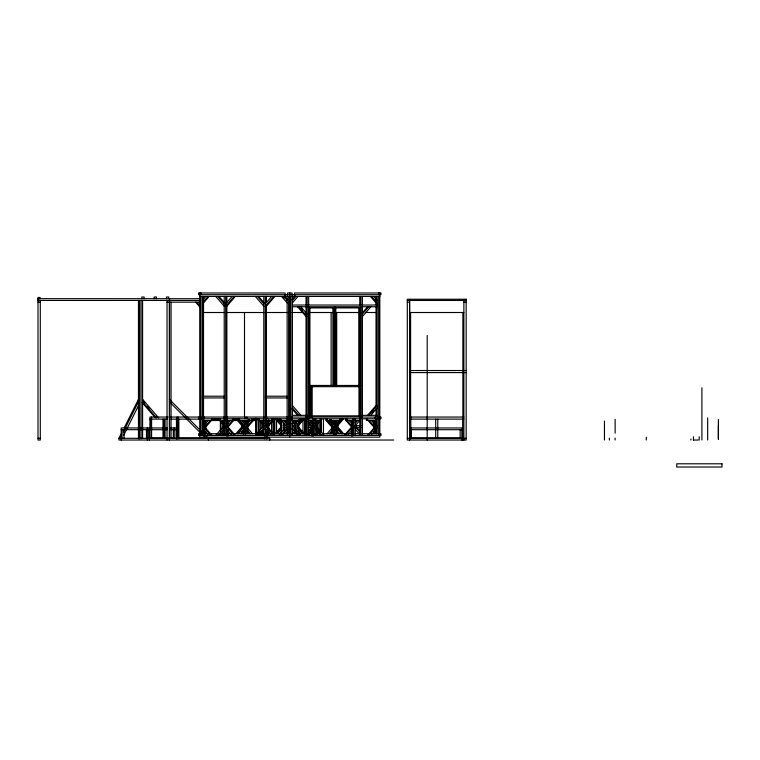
<?xml version="1.0" encoding="UTF-8"?>
<svg xmlns="http://www.w3.org/2000/svg" width="760" height="760" viewBox="0 0 760 760"><rect width="100%" height="100%" fill="white"/><g stroke="black" fill="none" stroke-linecap="round" stroke-linejoin="round"><path stroke-width="1.14" d="M40.299 300.447L40.299 440.03L38 440.03L38 297.464L40.071 297.464L40.071 298.67L38 298.67L200.118 298.718M169.546 298.718L169.575 438.301M718.39 425.296L718.39 439.166L718.39 419.548M393.709 440.03L118.93 440.03L118.93 438.301L121.068 434.093M124.231 427.766L138.463 399.313M120.184 438.301L121.229 436.221M123.319 432.041L138.463 401.745M123.737 435.176L138.88 404.88M205.893 296.419L202.379 300.485L203.528 300.485M208.002 296.419L202.379 302.926L203.528 302.926L209.152 296.419M225.71 303.781L232.085 296.419M234.194 296.419L225.71 306.223L226.86 306.223L235.343 296.419M265.287 303.781L271.662 296.419M273.771 296.419L265.287 306.223L266.437 306.223L274.92 296.419M291.973 299.677L294.785 296.419M292.419 300.485L295.934 296.419M292.419 302.926L298.043 296.419M204.668 424.565L208.192 420.498M210.302 420.498L204.668 426.997L205.817 426.997L211.451 420.498M215.736 435.433L224.219 425.638M226.86 424.565L230.384 420.498M217.854 435.433L224.219 428.079M219.004 435.433L224.666 428.897M226.86 426.997L232.493 420.498L232.493 418.779M228.009 426.997L233.643 420.498L233.643 418.779M235.904 433.713L241.537 427.215L243.827 427.215L238.203 433.713M247.076 421.211L248.482 419.587M237.053 433.713L242.677 427.215M247.523 422.028L249.631 419.587M246.648 424.565L250.163 420.498M240.312 433.713L243.827 429.647M255.312 435.433L263.796 425.638M361.959 313.3L367.631 306.764M266.437 424.565L269.952 420.498M257.422 435.433L263.796 428.079M362.406 314.117L368.78 306.764M258.571 435.433L264.233 428.897M266.437 426.997L272.061 420.498L272.061 418.779M362.406 316.559L370.889 306.764M267.587 426.997L273.21 420.498M275.187 433.713L280.81 427.215L281.96 427.215M276.336 433.713L281.257 428.022M277.485 433.713L281.703 428.839M279.594 433.713L281.703 431.272M278.654 435.433L287.137 425.638M280.763 435.433L287.137 428.079M281.912 435.433L287.574 428.897M291.973 423.748L294.785 420.498M292.419 424.565L295.934 420.498M292.419 426.997L298.043 420.498M297.844 421.211L299.962 418.779M297.844 423.652L302.072 418.779M303.221 418.779L297.587 425.277L298.737 425.277L304.361 418.779M314.868 422.94L316.977 420.498M308.484 430.986L311.572 427.424M315.315 423.748L318.126 420.498M308.161 433.798L310.992 430.53M315.315 426.189L320.235 420.498L320.235 418.779M308.598 434.615L311.429 431.347M333.944 423.748L336.765 420.498M334.39 424.565L337.905 420.498M327.104 433.713L332.738 427.215M341.344 418.779L335.72 425.277L338.019 425.277L343.644 418.779M334.39 426.997L340.024 420.498L340.024 418.779M329.213 433.713L332.738 429.647M336.87 425.277L342.494 418.779M330.363 433.713L332.471 431.272M355.138 422.123L356.544 420.498M344.204 435.433L352.688 425.638L353.837 425.638L345.353 435.433M355.585 422.94L357.694 420.498M355.585 425.372L359.803 420.498L355.167 420.498M347.462 435.433L353.837 428.079L352.688 428.079M367.545 415.33L376.029 405.536L377.178 405.536L368.695 415.33M371.773 412.88L373.901 410.428M370.804 415.33L377.178 407.968M367.545 435.433L376.029 425.638L377.178 425.638L368.695 435.433M370.804 435.433L377.178 428.079M199.737 296.419L379.82 296.419M38 300.447L200.26 300.447M407.303 300.447L466.174 300.447M38 302.166L40.299 302.166M167.029 302.166L169.328 302.166M169.575 302.166L200.232 302.166M407.303 302.166L409.592 302.166M463.875 302.166L466.174 302.166M292.419 305.035L377.178 305.035M292.419 306.764L377.178 306.764M308.911 307.914L360.648 307.914M203.214 312.512L224.561 312.512M226.803 312.512L264.242 312.512M266.057 312.512L289.778 312.512M292.135 312.512L302.793 312.512M309.225 312.512L332.984 312.512M335.094 312.512L359.337 312.512M365.683 312.512L376.333 312.512M463.847 312.512L409.63 312.512L409.592 300.447L409.592 440.03M306.033 314.117L307.183 314.117L300.817 306.764M409.649 370.528L466.174 370.528M409.649 372.59L466.174 372.59M309.918 385.462L360.876 385.462M312.17 386.669L359.831 386.669M202.379 396.207L224.219 396.207M265.287 396.207L287.137 396.207M202.379 397.936L224.219 397.936M265.287 397.936L287.137 397.936M292.401 415.33L307.183 415.33M362.387 415.33L377.178 415.33M308.911 415.901L309.909 415.901M312.17 415.844L359.831 415.844M168.141 417.05L149.939 417.05L149.939 428.412M170.449 417.05L225.121 417.05M226.803 417.05L264.242 417.05M266.56 417.05L307.183 417.05M308.674 417.05L360.915 417.05M362.13 417.05L380.969 417.05L380.969 418.779L362.178 418.779M409.592 417.05L463.875 417.05M225.121 418.779L198.588 418.779L198.588 417.05M226.698 418.779L263.948 418.779M266.266 418.779L360.915 418.779M149.939 419.121L167.637 419.121M171.038 419.121L200.593 419.121M212.41 419.121L220.086 419.121M232.512 419.121L237.243 419.121M252.615 419.121L256.747 419.121M409.592 419.121L463.875 419.121M212.078 419.32L220.476 419.32M233.291 419.32L238.013 419.32M252.149 419.32L256.87 419.32M203.138 420.498L225.045 420.527M226.698 420.498L238.155 420.527M239.533 418.779L239.533 420.498L256.87 420.527M259.312 418.779L259.312 420.498L263.948 420.498M266.266 420.498L274.217 420.498M289.778 420.498L279.822 420.498L279.822 418.779M291.764 420.498L299.725 420.498L299.725 418.779M305.33 420.498L306.479 420.498M308.645 420.498L313.281 420.498M314.45 420.498L320.235 420.498M326.125 418.779L326.125 420.498L340.024 420.498M345.904 418.779L345.904 420.498L352.849 420.498M376.409 420.498L366.415 420.498L366.415 418.779M285.893 421.192L288.116 421.192M293.654 421.192L295.649 421.192M297.587 421.192L299.526 421.192M246.306 424.565L245.157 424.565L241.642 420.498M281.96 425.277L280.81 425.277L275.187 418.779M308.645 425.638L314.26 425.638M314.602 425.638L315.751 425.638L324.235 435.433M355.291 425.638L360.915 425.638M246.306 426.997L245.157 426.997L239.533 420.498M311.961 426.997L313.11 426.997M308.645 427.367L314.26 427.367M355.291 427.367L360.915 427.367M167.371 427.965L121.191 427.965L121.191 440.03M170.496 427.965L176.177 427.965L176.177 438.301M409.592 427.965L461.871 427.965L461.871 440.03M314.602 428.079L315.751 428.079L322.126 435.433M121.191 429.685L167.371 429.685M170.496 429.685L176.177 429.685M409.592 429.685L461.871 429.685M285.922 432.563L287.85 432.563M292.495 432.563L293.626 432.563M207.983 433.713L198.588 433.713L198.588 435.433L380.969 435.433L380.969 433.713L371.573 433.713M209.807 433.713L218.082 433.713M219.668 433.713L225.169 433.713M227.525 433.713L231.42 433.713M233.434 433.713L264.452 433.713M271.101 433.713L267.444 433.713L267.444 430.407M273.429 433.713L280.763 433.713M282.748 433.713L296.799 433.713M306.118 433.713L298.756 433.713L298.737 431.433M308.113 433.713L312.103 433.713M315.096 433.713L320.102 433.713M322.43 433.713L346.113 433.713M348.08 433.713L352.83 433.713M355.129 433.713L360.287 433.713M362.178 433.713L369.74 433.713M150.537 437.959L168.083 437.959M170.449 437.959L174.116 437.959M178.267 437.959L264.879 437.959M410.799 437.959L462.669 437.959M38 438.301L40.299 438.301M118.93 438.301L269.809 438.301L269.809 440.03M407.303 438.301L461.871 438.301M463.875 438.301L466.174 438.301M693.405 440.03L698.183 440.03M169.328 399.313L208.316 438.301M169.328 401.745L205.884 438.301M373.654 296.419L377.178 300.485M371.545 296.419L377.178 302.926L376.029 302.926L370.395 296.419M301.084 308.398L302.499 310.033M298.699 306.764L307.183 316.559L306.033 316.559L297.559 306.764M284.762 296.419L287.574 299.677M283.613 296.419L287.137 300.485M282.653 296.419L284.059 298.053M281.504 296.419L287.137 302.926M371.355 420.498L374.88 424.565M369.246 420.498L374.88 426.997L373.73 426.997L368.096 420.498M258.571 296.419L264.233 302.964M257.422 296.419L263.796 303.781M255.312 296.419L263.796 306.223M356.098 426.531L359.955 430.986M354.948 426.531L359.575 431.87M349.173 420.498L352.688 424.565M355.594 429.713L359.841 434.615M345.904 420.498L351.538 426.997L352.688 426.997L347.054 420.498L347.054 418.779M343.644 433.713L338.019 427.215L335.72 427.215L341.344 433.713M331.065 419.587L332.471 421.211M336.87 427.215L342.494 433.713M329.916 419.587L332.738 422.835M329.384 420.498L332.899 424.565M329.213 421.211L330.619 422.835M335.72 429.647L339.235 433.713M219.004 296.419L224.666 302.964M326.125 420.498L331.749 426.997L332.899 426.997L327.275 420.498L327.275 418.779M217.854 296.419L224.219 303.781M215.736 296.419L224.219 306.223M316.92 428.308L319.238 430.986M309.595 420.498L313.11 424.565M315.315 428.897L320.976 435.433M308.19 421.315L312.408 426.189M308.446 422.94L311.258 426.189M292.419 405.536L300.894 415.33M292.419 407.968L298.784 415.33M291.973 408.785L297.635 415.33M198.939 302.166L200.345 303.791M196.821 302.166L200.345 306.233M195.671 302.166L200.602 307.857M304.361 433.713L298.737 427.215L297.587 427.215L303.221 433.713M297.844 428.839L302.072 433.713M297.844 431.272L299.962 433.713M292.419 425.638L300.894 435.433M292.419 428.079L298.784 435.433M284.762 420.498L287.574 423.748M291.973 428.897L297.635 435.433M283.613 420.498L287.137 424.565M281.504 420.498L287.137 426.997M279.594 418.779L281.703 421.211M277.485 418.779L281.703 423.652M276.336 418.779L281.257 424.46M262.57 420.498L263.976 422.123M274.92 435.433L266.437 425.638L265.287 425.638L273.771 435.433M261.421 420.498L264.242 423.748M259.312 420.498L264.242 426.189M265.287 428.079L271.662 435.433M242.791 420.498L245.603 423.748M247.523 428.022L252.444 433.713M238.203 418.779L243.827 425.277L241.537 425.277L235.904 418.779M247.523 430.464L250.334 433.713M237.053 418.779L242.677 425.277M247.076 431.272L249.185 433.713M223.003 420.498L224.409 422.123M235.343 435.433L226.86 425.638L225.71 425.638L234.194 435.433M221.853 420.498L224.666 423.748M224.666 426.189L219.744 420.498L219.744 418.779M225.71 428.079L232.085 435.433M212.002 435.433L203.528 425.638L202.379 425.638L210.852 435.433M202.379 428.079L208.743 435.433M142.595 399.313L158.716 417.924M142.984 401.09L144.514 402.857M147.582 406.401L149.121 408.177M142.595 401.745L156.493 417.8M142.215 402.638L155.344 417.8M707.674 417.915L707.674 440.03M701.908 387.762L701.908 440.03M699.2 436.8L699.2 440.03M693.462 436.8L693.462 440.03M690.897 439.09L690.897 440.03M646.275 437.237L646.275 440.03M615.125 419.283L615.125 433.162M615.125 438.13L615.125 440.03M609.378 438.13L609.378 440.03M604.457 421.078L604.457 440.03M463.875 300.447L463.875 440.03M462.878 312.512L462.878 417.05M462.669 417.05L462.669 440.03M460.142 429.685L460.142 438.301M437.769 419.121L437.769 437.959M435.708 419.121L435.708 437.959M427.196 335.483L427.196 440.03M411.322 429.685L411.322 438.301M410.799 417.05L410.799 438.872M410.599 312.512L410.599 417.05M379.82 292.98L379.82 437.161L199.737 437.161L199.737 292.98M378.67 292.98L378.67 294.699M378.67 296.419L378.67 435.433M377.178 296.419L377.178 417.05M377.178 418.779L377.178 433.713M376.371 420.498L376.371 426.008M376.371 429.305L376.371 433.713M376.029 296.419L376.029 299.972M376.029 302.337L376.029 304.703M376.029 307.069L376.029 406.41M376.029 408.776L376.029 415.872M376.029 418.779L376.029 425.666M376.029 427.965L376.029 433.713M375.221 417.05L375.221 418.779M374.88 420.498L374.88 433.713M373.73 420.498L373.73 424.906M373.73 427.101L373.73 429.305M373.73 431.509L373.73 433.713M367.565 418.779L367.565 420.498M362.406 296.419L362.406 305.035M362.406 306.764L362.406 435.433M360.915 296.419L360.915 305.035M360.915 306.764L360.915 435.433M360.648 306.764L360.648 417.05M359.765 296.419L359.765 305.035M359.831 385.462L359.831 417.05M359.803 418.779L359.765 435.433M359.651 307.914L359.651 386.232M358.967 386.631L358.967 415.881M358.786 307.914L358.786 386.232M355.328 418.779L355.328 435.433M353.837 418.779L353.837 435.433M352.688 418.779L352.688 436.05M351.538 420.498L351.538 424.945M351.538 429.381L351.538 436.05M338.019 424.906L338.019 428.203M336.87 424.906L336.87 427.101M336.87 429.305L336.87 433.713M336.709 312.512L336.709 385.339M336.072 433.713L336.072 435.433M335.777 307.914L335.777 386.232M335.72 420.498L335.72 422.702M335.72 424.906L335.72 433.713M334.78 306.764L334.78 386.232M334.39 420.498L334.39 433.713M334.229 420.498L334.229 422.702M334.229 426.008L334.229 433.713M334.077 433.713L334.077 435.433M333.783 307.914L333.783 386.232M332.927 307.914L332.927 386.232M332.899 420.498L332.899 433.713M331.749 420.498L331.749 424.906M331.749 427.101L331.749 433.713M331.123 312.512L331.123 385.339M323.466 418.779L323.466 433.713M321.48 418.779L321.48 432.563M320.615 418.779L320.615 432.563M319.228 420.498L319.228 430.834M317.737 422.798L317.737 428.545M317.737 430.834L317.737 434.283M316.587 423.947L316.587 427.395M316.587 429.685L316.587 434.283M315.751 418.779L315.751 435.433M314.26 418.779L314.26 435.433M313.11 418.779L313.11 436.05M312.17 385.462L312.17 417.05M311.961 420.498L311.961 423.833M311.961 427.158L311.961 436.05M311.125 385.462L311.125 417.05M310.954 420.498L310.954 422.702M310.954 427.101L310.954 433.713M310.27 385.462L310.27 417.05M309.909 307.914L309.918 417.05M308.911 306.764L308.911 417.05M308.674 296.419L308.674 305.035M308.674 306.764L308.674 435.433M307.183 296.419L307.183 305.035M307.183 306.764L307.183 435.433M306.479 418.779L306.479 435.433M306.337 418.779L306.337 420.498M306.033 296.419L306.033 305.035M306.033 306.764L306.033 313.842M306.033 316.207L306.033 435.433M305.33 418.779L305.33 435.433M304.722 418.779L304.722 433.713M302.993 418.779L302.993 433.713M298.737 424.602L298.737 428.022M298.243 419.928L298.243 432.563M297.587 424.602L297.587 428.022M296.248 421.078L296.248 433.713M295.393 422.218L295.393 430.264M294.984 294.699L294.984 295.393M294.947 423.462L294.947 429.153M294.947 431.433L294.947 433.713M294.443 294.699L294.443 292.98L380.969 292.98L380.969 294.699L198.588 294.699L198.588 292.98L285.104 292.98L285.133 295.393M294.424 294.699L294.424 295.393M292.419 296.419L292.419 417.05M292.419 418.779L292.419 433.713M292.096 295.393L292.068 292.98L287.479 292.98L287.451 295.393M292.068 417.05L292.068 418.779M292.068 433.713L292.144 435.433M290.928 296.419L290.928 417.05M290.928 418.779L290.928 433.713M289.778 292.98L289.778 437.161M288.629 296.419L288.629 417.05M288.629 418.779L288.629 433.713M287.479 417.05L287.479 418.779M287.479 419.795L287.479 424.194M287.479 429.153L287.479 435.433M287.413 433.713L287.413 435.433M287.137 296.419L287.137 417.05M287.137 418.779L287.137 433.713M284.572 294.699L284.572 295.393M284.601 423.462L284.601 429.153M284.164 423.367L284.164 430.264M283.299 422.218L283.299 430.264M281.305 419.928L281.305 433.713M280.81 423.462L280.81 428.022M276.555 419.928L276.555 432.563M274.835 418.779L274.835 433.713M274.217 418.779L274.217 435.433M273.068 418.779L273.068 433.133M271.577 421.648L271.577 431.984M268.66 419.368L268.66 421.733M268.66 424.099L268.66 434.758M268.594 420.498L268.594 422.702M268.594 424.906L268.594 428.203M268.594 430.407L268.594 433.713M267.587 420.498L267.587 427.158M267.587 429.381L267.587 436.05M267.444 420.498L267.444 422.702M266.684 417.05L266.684 418.779M266.674 436.544L266.674 438.872M266.437 296.419L266.437 302.319M266.437 304.674L266.437 427.186M266.437 429.381L266.437 436.05M265.287 296.419L265.287 435.433M264.879 436.544L264.879 438.872M263.796 296.419L263.796 435.433M262.96 423.947L262.96 427.395M262.96 429.685L262.96 434.283M261.81 421.648L261.81 428.545M261.81 430.834L261.81 434.283M260.319 421.648L260.319 429.685M260.319 431.984L260.319 434.283M258.932 418.779L258.932 432.563M258.077 418.779L258.077 432.563M256.082 418.779L256.082 433.713M255.835 418.18L255.835 434.758M253.422 418.779L253.422 420.498L247.798 426.997L246.648 426.997L252.273 420.498L252.273 418.779M247.798 420.498L247.798 433.713M246.895 417.05L246.895 418.779M246.648 420.498L246.648 433.713M245.47 433.713L245.47 435.433M245.319 420.498L245.319 423.805M245.319 427.101L245.319 433.713M245.157 420.498L245.157 433.713M244.91 417.05L244.91 418.779M244.501 312.512L244.501 417.05M243.827 420.498L243.827 422.702M243.827 424.906L243.827 433.713M243.485 433.713L243.485 435.433M242.677 424.906L242.677 427.101M242.677 430.407L242.677 433.713M241.537 424.906L241.537 427.101M241.537 431.509L241.537 433.713M228.009 420.498L228.009 423.833M228.009 429.381L228.009 436.05M227.116 417.05L227.116 418.779M226.86 296.419L226.86 302.319M226.86 304.674L226.86 427.186M226.86 429.381L226.86 436.05M225.71 296.419L225.71 435.433M224.38 419.928L224.38 422.218M224.38 424.517L224.38 426.816M224.38 430.264L224.38 433.713M224.219 296.419L224.219 435.433M222.766 422.655L222.766 428.545M222.766 430.891L222.766 434.425M220.98 421.477L220.98 429.723M220.98 432.07L220.98 434.425M220.371 420.299L220.371 430.891M213.132 418.779L213.132 420.498M211.983 418.779L211.983 420.498M208.382 438.301L208.382 440.03M205.817 420.498L205.817 423.805M205.817 426.008L205.817 429.305M205.817 431.509L205.817 433.713M204.668 420.498L204.668 427.101M204.668 429.305L204.668 433.713M204.326 417.05L204.326 418.779M203.528 296.419L203.528 299.972M203.528 302.337L203.528 395.76M203.528 398.126L203.528 417.05M203.528 418.779L203.528 426.816M203.528 429.115L203.528 433.713M202.379 296.419L202.379 417.05M202.379 418.779L202.379 432.563M200.877 292.98L200.877 294.699M200.877 296.419L200.877 435.433M178.866 419.121L178.866 438.872M178.267 419.121L178.267 437.703M178.125 417.05L178.125 419.121M177.08 417.05L177.08 438.872M176.472 419.121L176.472 438.872M174.192 427.965L174.192 438.301M173.327 429.685L173.327 438.301M171.066 302.166L171.066 438.301M169.328 300.447L169.328 440.03M168.758 298.718L168.758 296.998L166.459 296.998L166.459 298.718M167.029 300.447L167.029 440.03M165.072 419.121L165.072 437.959M164.027 419.121L164.027 437.959M162.991 419.121L162.991 437.959M156.446 298.737L156.446 297.008L154.147 297.008L154.147 298.737M151.582 417.05L151.582 437.731M150.907 429.685L150.907 438.301M150.537 419.121L150.537 428.412M149.321 427.965L149.321 440.03M148.922 429.685L148.922 438.301M147.326 427.965L147.326 440.03M146.471 429.685L146.471 438.301M144.134 298.747L144.134 297.017L141.844 297.017L141.844 298.747M142.595 300.447L142.595 438.301M141.103 300.447L141.103 438.843M139.612 300.447L139.612 438.843M138.463 300.447L138.463 438.843M124.041 429.685L124.041 438.301M122.056 429.685L122.056 438.301M38.19 298.718L38.19 300.447M466.174 299.24L407.303 299.24L407.303 440.03L466.174 440.03L466.174 299.24M722 463.799L676.751 463.799L676.751 467.02L722 467.02L722 463.799"/></g></svg>
